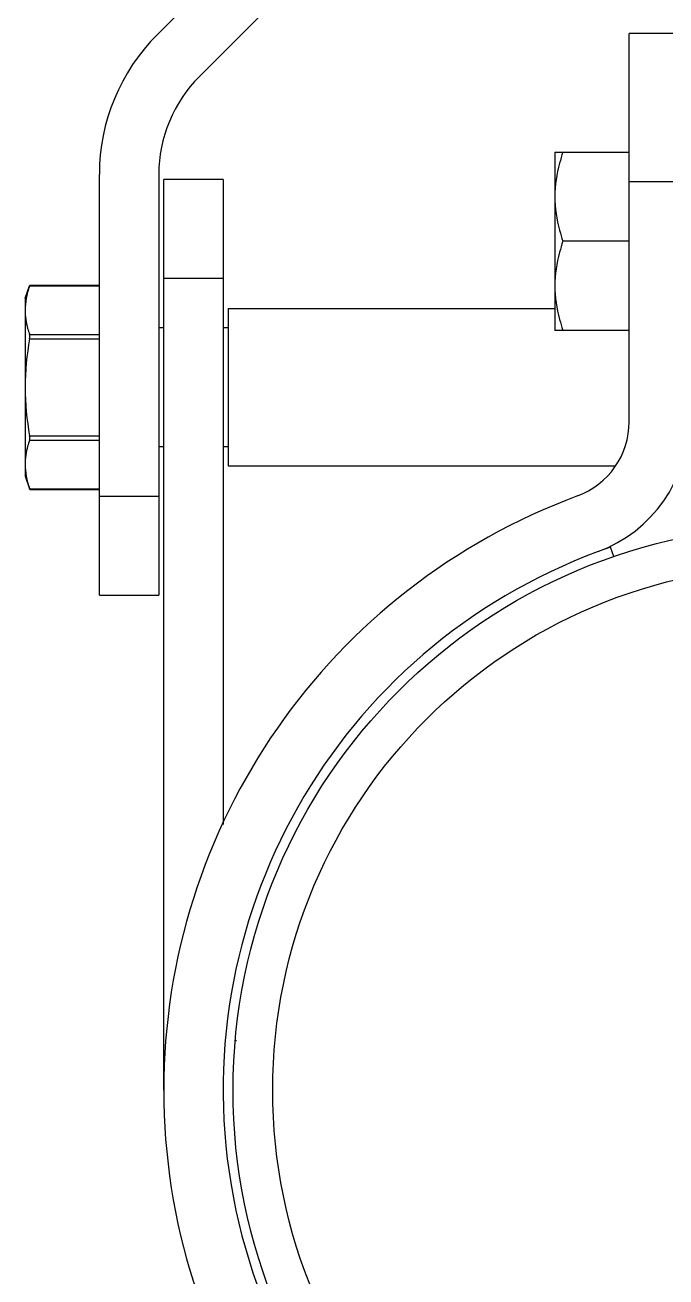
# Model space of a CAD drawing. Extents: x 27938 to 1507990, y 110129 to 923079.
# Drawn here: x 550684 to 551436, y 340495 to 341964 of the extents above; entities that cross this region are included whole.
import ezdxf

# ---------------------------------------------------------------- set-up
doc = ezdxf.new("R2010")
doc.units = 0
doc.header["$LTSCALE"] = 1000
doc.header["$MEASUREMENT"] = 0

msp = doc.modelspace()

# ---------------------------------------------------------------- linework, layer by layer
at = {"linetype": 'Continuous'}
for p, q in [((550839.1, 341952.8), (551135.3, 342249)), ((551184.6, 342199.7), (550888.4, 341903.5)), ((551392.5, 341498.4), (551392.5, 341954.1)), ((551462.2, 341954.1), (551392.5, 341954.1)), ((551305.4, 341814.7), (551305.4, 341605.6)), ((551305.4, 341814.7), (551392.5, 341814.7)), ((550771.1, 341294.9), (550771.1, 341788.5)), ((550840.8, 341788.5), (550840.8, 341294.9)), ((550846.6, 340714.1), (550846.6, 341782.7)), ((550916.3, 341782.7), (550846.6, 341782.7)), ((550916.3, 341782.7), (550916.3, 341025.7)), ((551462.2, 341779.8), (551392.5, 341779.8)), ((551392.5, 341710.1), (551314.7, 341710.1)), ((550684, 341643.3), (550689.2, 341657.8)), ((550689.2, 341657.8), (550689.5, 341658.6)), ((550689.2, 341657.8), (550771.1, 341657.8)), ((550689.5, 341658.6), (550771.1, 341658.6)), ((550916.3, 341666.6), (550846.6, 341666.6)), ((550684, 341643.3), (550684, 341434.3)), ((550922.1, 341631.2), (550922.1, 341446.5)), ((550922.1, 341631.2), (551305.4, 341631.2)), ((550689.2, 341600.8), (550771.1, 341600.8)), ((550846.6, 341608.5), (550840.8, 341608.5)), ((550846.6, 341608.5), (550840.8, 341608.5)), ((550922.1, 341608.5), (550916.3, 341608.5)), ((550922.1, 341608.5), (550916.3, 341608.5)), ((551392.5, 341605.6), (551305.4, 341605.6)), ((550689.2, 341595.8), (550771.1, 341595.8)), ((550689.2, 341481.8), (550771.1, 341481.8)), ((550689.2, 341476.8), (550771.1, 341476.8)), ((550846.6, 341469.1), (550840.8, 341469.1)), ((550846.6, 341469.1), (550840.8, 341469.1)), ((550922.1, 341469.1), (550916.3, 341469.1)), ((550922.1, 341469.1), (550916.3, 341469.1)), ((550922.1, 341446.5), (551375.8, 341446.5)), ((550684, 341434.3), (550689.2, 341419.8)), ((550689.2, 341419.8), (550771.1, 341419.8)), ((550689.5, 341419), (550689.2, 341419.8)), ((550689.5, 341419), (550771.1, 341419)), ((550771.1, 341411), (550840.8, 341411)), ((551374.4, 341340.1), (551370.7, 341351.1)), ((550771.1, 341294.9), (550840.8, 341294.9)), ((550931.1, 340772.1), (550932, 340772.1))]:
    msp.add_line(p, q, dxfattribs=at)
for radius in [662.1, 615.6]:
    msp.add_circle((551590, 340714.1), radius, dxfattribs=at)
for centre, radius, start, end in [((551003.4, 341788.5), 232.3, 135, 180), ((551003.4, 341788.5), 162.6, 135, 180), ((551299.6, 341498.4), 92.9, 290.3175, 0), ((551299.6, 341498.4), 162.6, 290.3175, 0), ((551590, 340714.1), 743.4, 110.3175, 249.6825), ((551590, 340714.1), 673.7, 109, 71)]:
    msp.add_arc(centre, radius, start, end, dxfattribs=at)
for points, knots in [([(551314.7, 341814.7), (551313.3, 341810.4), (551308.2, 341793.5), (551305.4, 341775.7), (551305.4, 341762.4)], [0, 0, 0, 0, 0.251892, 1, 1, 1, 1]), ([(551305.4, 341762.4), (551305.4, 341749.1), (551308.2, 341731.3), (551313.3, 341714.4), (551314.7, 341710.1)], [0, 0, 0, 0, 0.748108, 1, 1, 1, 1]), ([(551314.7, 341710.1), (551313.3, 341705.9), (551308.2, 341688.9), (551305.4, 341671.1), (551305.4, 341657.9)], [0, 0, 0, 0, 0.251892, 1, 1, 1, 1]), ([(551305.4, 341657.9), (551305.4, 341644.6), (551308.2, 341626.8), (551313.3, 341609.8), (551314.7, 341605.6)], [0, 0, 0, 0, 0.748108, 1, 1, 1, 1]), ([(550684, 341629.3), (550684, 341622.1), (550685.5, 341612.4), (550688.4, 341603.2), (550689.2, 341600.8)], [0, 0, 0, 0, 0.744761, 1, 1, 1, 1]), ([(550689.2, 341595.8), (550689.3, 341596.3), (550689.5, 341598), (550689.6, 341599.7), (550689.2, 341600.8)], [0, 0, 0, 0, 0.299097, 1, 1, 1, 1]), ([(550689.2, 341476.8), (550689.3, 341477.1), (550689.7, 341478.7), (550689.5, 341480.4), (550689.2, 341481.8)], [0, 0, 0, 0, 0.185973, 1, 1, 1, 1]), ([(550689.2, 341476.8), (550688.4, 341474.4), (550685.5, 341465.2), (550684, 341455.5), (550684, 341448.3)], [0, 0, 0, 0, 0.25524, 1, 1, 1, 1])]:
    msp.add_open_spline(points, degree=3, knots=knots, dxfattribs=at)
for points in [[(550689.2, 341657.8), (550687.6, 341653), (550686.2, 341648.1), (550685.2, 341643.1)], [(550685.2, 341643.1), (550684.4, 341638.6), (550684, 341633.9), (550684, 341629.3)], [(550689.2, 341595.8), (550686, 341577), (550684, 341557.9), (550684, 341538.8)], [(550684, 341538.8), (550684, 341519.7), (550686, 341500.6), (550689.2, 341481.8)], [(550684, 341448.3), (550684, 341443.7), (550684.4, 341439), (550685.2, 341434.5)], [(550685.2, 341434.5), (550686.2, 341429.5), (550687.6, 341424.6), (550689.2, 341419.8)]]:
    msp.add_open_spline(points, degree=3, dxfattribs=at)

doc.saveas('drawing.dxf')
